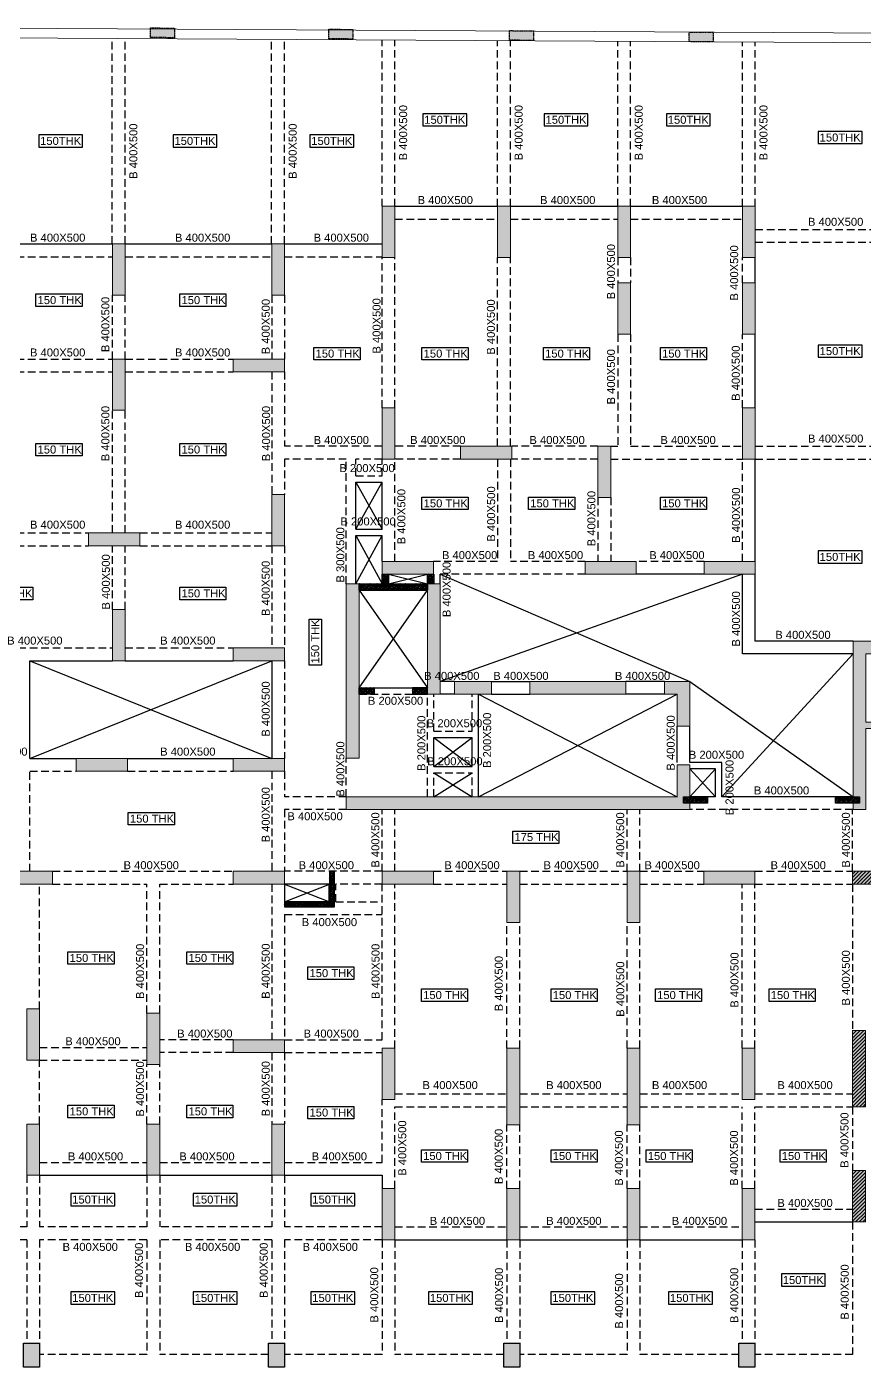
# Model space of a CAD drawing. Header units: millimetres. Extents: x 0 to 88592, y 20853 to 125502.
# Drawn here: x 18273 to 44419, y 83636 to 125502 of the extents above; entities that cross this region are included whole.
import ezdxf
from ezdxf.enums import TextEntityAlignment as Align

# ---------------------------------------------------------------- set-up
doc = ezdxf.new("R2010")
doc.units = ezdxf.units.MM
doc.linetypes.add('HIDDEN2', pattern=[4.7625, 3.175, -1.5875])
for name, color, linetype in [('01-STR-BEAM', 2, 'Continuous'), ('01-STR-BEAM-NO', 4, 'Continuous'), ('01-STR-COLUMN-HATCH', 20, 'Continuous'), ('01-STR-CORE WALL-SHEAR WALL-HATCH', 20, 'Continuous'), ('01-STR-CUTOUT', 1, 'Continuous'), ('01-STR-DT-COMMENTS', 191, 'Continuous'), ('01-STR-MIVAN-165-160THK WALL', 3, 'Continuous'), ('01-STR-NON STR WALL', 43, 'Continuous'), ('01-STR-NON STR WALL-HATCH', 252, 'Continuous'), ('01-STR-PODIUM-COLUMN', 4, 'Continuous'), ('01-STR-SLAB THK', 3, 'Continuous')]:
    doc.layers.add(name, color=color, linetype=linetype)
for name, color, linetype, lineweight in [('01-STR-COLUMN', 6, 'Continuous', 20), ('01-STR-CORE WALL-SHEAR WALL', 6, 'Continuous', 20), ('01-STR-RETAINING WALL', 3, 'Continuous', 20), ('P-WALL', 7, 'Continuous', 9)]:
    doc.layers.add(name, color=color, linetype=linetype, lineweight=lineweight)
doc.styles.add('ARIAL', font='arial.ttf')
pattern_1 = [(225, (-2145920.12, 188278.55), (71.842049, -71.842049), []), (225, (-2145938.08, 188296.51), (71.842049, -71.842049), []), (135, (-2145920.12, 188278.55), (-71.842049, -71.842049), [-25.4, 25.4]), (135, (-2145938.08, 188260.59), (-71.842049, -71.842049), [-25.4, 25.4]), (135, (-2145956.04, 188242.63), (-71.842049, -71.842049), [25.4, -25.4]), (135, (-2145974, 188224.67), (-71.842049, -71.842049), [25.4, -25.4]), (225, (-2145956.04, 188314.47), (71.842049, -71.842049), [25.4, -25.4]), (225, (-2145974, 188332.43), (71.842049, -71.842049), [25.4, -25.4])]
pattern_2 = [(225, (-2116850.12, 173518.98), (71.842049, -71.842049), []), (225, (-2116868.08, 173536.94), (71.842049, -71.842049), []), (135, (-2116850.12, 173518.98), (-71.842049, -71.842049), [-25.4, 25.4]), (135, (-2116868.08, 173501.02), (-71.842049, -71.842049), [-25.4, 25.4]), (135, (-2116886.04, 173483.06), (-71.842049, -71.842049), [25.4, -25.4]), (135, (-2116904, 173465.09), (-71.842049, -71.842049), [25.4, -25.4]), (225, (-2116886.04, 173554.9), (71.842049, -71.842049), [25.4, -25.4]), (225, (-2116904, 173572.86), (71.842049, -71.842049), [25.4, -25.4])]

# ---------------------------------------------------------------- blocks, each defined once
blk = doc.blocks.new('zw$7B26')
at = {"layer": '01-STR-CORE WALL-SHEAR WALL-HATCH'}
h = blk.add_hatch(dxfattribs=at)
h.set_pattern_fill('ANSI31', color=256, scale=25)
h.set_pattern_definition([(45, (-105590.106, -170270.91), (-56.1266, 56.1266), [])])
h.paths.add_polyline_path([(0, -400), (0, 0), (1600, 0), (1600, -400)])
h = blk.add_hatch(dxfattribs=at)
h.set_pattern_fill('ANSI31', color=256, scale=25)
h.set_pattern_definition([(45, (-105940.106, -171120.91), (-56.1266, 56.1266), [])])
h.paths.add_polyline_path([(3895, 0), (3895, -1600), (4295, -1600), (4295, 0)])
h = blk.add_hatch(dxfattribs=at)
h.set_pattern_fill('ANSI31', color=256, scale=25)
h.set_pattern_definition([(45, (-105750.106, -171120.91), (-56.1266, 56.1266), [])])
h.paths.add_polyline_path([(7645, 0), (7645, -1600), (8045, -1600), (8045, 0)])
h = blk.add_hatch(dxfattribs=at)
h.set_pattern_fill('ANSI31', color=256, scale=25)
h.set_pattern_definition([(45, (-106390.106, -170270.91), (-56.1266, 56.1266), [])])
h.paths.add_polyline_path([(9730, -400), (9730, 0), (11330, 0), (11330, -400)])
h = blk.add_hatch(dxfattribs=at)
h.set_pattern_fill('ANSI31', color=256, scale=25)
h.set_pattern_definition([(45, (-105750.106, -169470.91), (-56.1266, 56.1266), [])])
h.paths.add_polyline_path([(7645, -2395), (7645, -3995), (8045, -3995), (8045, -2395)])
h = blk.add_hatch(dxfattribs=at)
h.set_pattern_fill('ANSI31', color=256, scale=25)
h.set_pattern_definition([(45, (-105940.106, -169470.91), (-56.1266, 56.1266), [])])
h.paths.add_polyline_path([(10930, -2395), (10930, -3995), (11330, -3995), (11330, -2395)])
h = blk.add_hatch(dxfattribs=at)
h.set_pattern_fill('ANSI31', color=256, scale=25)
h.set_pattern_definition([(45, (-106040.106, -173150.91), (-56.1266, 56.1266), [])])
h.paths.add_polyline_path([(0, -4975), (0, -7355), (400, -7355), (400, -4975)])
h = blk.add_hatch(dxfattribs=at)
h.set_pattern_fill('ANSI31', color=256, scale=25)
h.set_pattern_definition([(45, (-106230.106, -173230.91), (-56.1266, 56.1266), [])])
h.paths.add_polyline_path([(3895, -4975), (3895, -7355), (4295, -7355), (4295, -4975)])
h = blk.add_hatch(dxfattribs=at)
h.set_pattern_fill('ANSI31', color=256, scale=25)
h.set_pattern_definition([(45, (-105750.106, -169460.91), (-56.1266, 56.1266), [])])
h.paths.add_polyline_path([(7645, -5945), (7645, -7545), (8045, -7545), (8045, -5945)])
h = blk.add_hatch(dxfattribs=at)
h.set_pattern_fill('ANSI31', color=256, scale=25)
h.set_pattern_definition([(45, (-105940.106, -169460.91), (-56.1266, 56.1266), [])])
h.paths.add_polyline_path([(10930, -5945), (10930, -7545), (11330, -7545), (11330, -5945)])
h = blk.add_hatch(dxfattribs=at)
h.set_pattern_fill('ANSI31', color=256, scale=25)
h.set_pattern_definition([(45, (-113395.106, -169500.91), (-56.1266, 56.1266), [])])
h.paths.add_polyline_path([(0, -9350), (0, -10950), (400, -10950), (400, -9350)])
h = blk.add_hatch(dxfattribs=at)
h.set_pattern_fill('ANSI31', color=256, scale=25)
h.set_pattern_definition([(45, (-109450.106, -169500.91), (-56.1266, 56.1266), [])])
h.paths.add_polyline_path([(3895, -9350), (3895, -10950), (4295, -10950), (4295, -9350)])
h = blk.add_hatch(dxfattribs=at)
h.set_pattern_fill('ANSI31', color=256, scale=25)
h.set_pattern_definition([(45, (-105750.106, -169500.91), (-56.1266, 56.1266), [])])
h.paths.add_polyline_path([(7645, -9350), (7645, -10950), (8045, -10950), (8045, -9350)])
h = blk.add_hatch(dxfattribs=at)
h.set_pattern_fill('ANSI31', color=256, scale=25)
h.set_pattern_definition([(45, (-105940.106, -169920.91), (-56.1266, 56.1266), [])])
h.paths.add_polyline_path([(10930, -9350), (10930, -10950), (11330, -10950), (11330, -9350)])
at = {"layer": '01-STR-COLUMN'}
for points in [[(1600, 0), (1600, -400), (0, -400), (0, 0)], [(4295, 0), (3895, 0), (3895, -1600), (4295, -1600)], [(8045, 0), (7645, 0), (7645, -1600), (8045, -1600)], [(11330, 0), (11330, -400), (9730, -400), (9730, 0)], [(8045, -2395), (7645, -2395), (7645, -3995), (8045, -3995)], [(11330, -2395), (10930, -2395), (10930, -3995), (11330, -3995)], [(400, -4975), (0, -4975), (0, -7355), (400, -7355)], [(4295, -4975), (3895, -4975), (3895, -7355), (4295, -7355)], [(8045, -5945), (7645, -5945), (7645, -7545), (8045, -7545)], [(11330, -5945), (10930, -5945), (10930, -7545), (11330, -7545)], [(400, -9350), (0, -9350), (0, -10950), (400, -10950)], [(4295, -9350), (3895, -9350), (3895, -10950), (4295, -10950)], [(8045, -9350), (7645, -9350), (7645, -10950), (8045, -10950)], [(10930, -9350), (11330, -9350), (11330, -10950), (10930, -10950)]]:
    blk.add_lwpolyline(points, close=True, dxfattribs=at)
blk = doc.blocks.new('D-CW-BSMT-2')
at = {"layer": '01-STR-CORE WALL-SHEAR WALL-HATCH'}
h = blk.add_hatch(color=256, dxfattribs=at)
h.dxf.hatch_style = 1
h.paths.add_polyline_path([(-16225, -3260), (-16225, 2190), (-15825, 2190), (-15825, -3260)])
h = blk.add_hatch(color=256, dxfattribs=at)
h.dxf.hatch_style = 1
h.paths.add_polyline_path([(-13695, -1260), (-13695, 2190), (-13295, 2190), (-13295, -1260)])
h = blk.add_hatch(color=256, dxfattribs=at)
h.dxf.hatch_style = 1
h.paths.add_polyline_path([(-401, 400), (-400, -4860), (0, -4860), (0, -2330), (2130, -2330), (2130, -4860), (2430, -4860), (2430, -2130), (0, -2130), (0, 0), (2955, 0), (2955, 400)])
h = blk.add_hatch(color=256, dxfattribs=at)
h.dxf.hatch_style = 1
h.paths.add_polyline_path([(-12845, -860), (-12845, -1260), (-11695, -1260), (-11695, -860)])
h = blk.add_hatch(color=256, dxfattribs=at)
h.dxf.hatch_style = 1
h.paths.add_polyline_path([(-10495, -860), (-10495, -1260), (-7495, -1260), (-7495, -860)])
h = blk.add_hatch(color=256, dxfattribs=at)
h.dxf.hatch_style = 1
h.paths.add_polyline_path([(-6295, -1260), (-6295, -860), (-5495, -860), (-5495, -2260), (-5895, -2260), (-5895, -1260)])
h = blk.add_hatch(color=256, dxfattribs=at)
h.dxf.hatch_style = 1
h.paths.add_polyline_path([(-16225, -4860), (-16225, -4460), (-5895, -4460), (-5895, -3460), (-5495, -3460), (-5495, -4860)])
at = {"layer": '01-STR-NON STR WALL-HATCH', "linetype": 'ByBlock'}
h = blk.add_hatch(dxfattribs=at)
h.set_pattern_fill('TURFSTNE', color=256, scale=4, angle=135)
h.set_pattern_definition([(225, (-2145920.12, 188278.55), (71.842049, -71.842049), []), (225, (-2145938.08, 188296.51), (71.842049, -71.842049), []), (135, (-2145920.12, 188278.55), (-71.842049, -71.842049), [-25.4, 25.4]), (135, (-2145938.08, 188260.59), (-71.842049, -71.842049), [-25.4, 25.4]), (135, (-2145956.04, 188242.63), (-71.842049, -71.842049), [25.4, -25.4]), (135, (-2145974, 188224.67), (-71.842049, -71.842049), [25.4, -25.4]), (225, (-2145956.04, 188314.47), (71.842049, -71.842049), [25.4, -25.4]), (225, (-2145974, 188332.43), (71.842049, -71.842049), [25.4, -25.4])])
h.paths.add_polyline_path([(-15825, 1990), (-15825, 2190), (-13695, 2190), (-13695, 1990)])
h = blk.add_hatch(dxfattribs=at)
h.set_pattern_fill('TURFSTNE', color=256, scale=4, angle=135)
h.set_pattern_definition([(225, (-2145920.12, 188278.55), (71.842049, -71.842049), []), (225, (-2145938.08, 188296.51), (71.842049, -71.842049), []), (135, (-2145920.12, 188278.55), (-71.842049, -71.842049), [-25.4, 25.4]), (135, (-2145938.08, 188260.59), (-71.842049, -71.842049), [-25.4, 25.4]), (135, (-2145956.04, 188242.63), (-71.842049, -71.842049), [25.4, -25.4]), (135, (-2145974, 188224.67), (-71.842049, -71.842049), [25.4, -25.4]), (225, (-2145956.04, 188314.47), (71.842049, -71.842049), [25.4, -25.4]), (225, (-2145974, 188332.43), (71.842049, -71.842049), [25.4, -25.4])])
h.paths.add_polyline_path([(-13695, 2490), (-13495, 2490), (-13495, 2190), (-13695, 2190)])
h.paths.add_polyline_path([(-15105, 2490), (-14905, 2490), (-14905, 2190), (-15105, 2190)])
h = blk.add_hatch(dxfattribs=at)
h.set_pattern_fill('TURFSTNE', color=256, scale=4, angle=135)
h.set_pattern_definition(pattern_1)
h.paths.add_polyline_path([(-15825, -1260), (-15825, -1060), (-15360, -1060), (-15360, -1260)])
h = blk.add_hatch(dxfattribs=at)
h.set_pattern_fill('TURFSTNE', color=256, scale=4, angle=135)
h.set_pattern_definition(pattern_1)
h.paths.add_polyline_path([(-14160, -1260), (-14160, -1060), (-13695, -1060), (-13695, -1260)])
h = blk.add_hatch(dxfattribs=at)
h.set_pattern_fill('TURFSTNE', color=256, scale=4, angle=225)
h.set_pattern_definition(pattern_2)
h.paths.add_polyline_path([(-4945, -4660), (-5695, -4660), (-5695, -4460), (-4945, -4460)])
h = blk.add_hatch(dxfattribs=at)
h.set_pattern_fill('TURFSTNE', color=256, scale=4, angle=225)
h.set_pattern_definition(pattern_2)
h.paths.add_polyline_path([(-950, -4460), (-200, -4460), (-200, -4660), (-950, -4660)])
h = blk.add_hatch(dxfattribs=at)
h.set_pattern_fill('TURFSTNE', color=256, scale=4, angle=135)
h.set_pattern_definition([(225, (-2143620.12, 188278.55), (71.842049, -71.842049), []), (225, (-2143638.08, 188296.51), (71.842049, -71.842049), []), (135, (-2143620.12, 188278.55), (-71.842049, -71.842049), [-25.4, 25.4]), (135, (-2143638.08, 188260.59), (-71.842049, -71.842049), [-25.4, 25.4]), (135, (-2143656.04, 188242.63), (-71.842049, -71.842049), [25.4, -25.4]), (135, (-2143674, 188224.67), (-71.842049, -71.842049), [25.4, -25.4]), (225, (-2143656.04, 188314.47), (71.842049, -71.842049), [25.4, -25.4]), (225, (-2143674, 188332.43), (71.842049, -71.842049), [25.4, -25.4])])
h.paths.add_polyline_path([(-18155, -7740), (-18155, -7900), (-16595, -7900), (-16595, -6790), (-16755, -6790), (-16755, -7740)])
at = {"layer": '01-STR-CORE WALL-SHEAR WALL'}
for points in [[(-15825, -3260), (-16225, -3260), (-16225, 2190), (-15825, 2190)], [(-13695, -1260), (-13295, -1260), (-13295, 2190), (-13695, 2190)], [(2430, -4860), (2430, -2130), (0, -2130), (0, 0), (2955, 0), (2955, 400), (-401, 400), (-400, -4860), (0, -4860), (0, -2330), (2130, -2330), (2130, -4860)], [(-12845, -860), (-11695, -860), (-11695, -1260), (-12845, -1260)], [(-10495, -860), (-7495, -860), (-7495, -1260), (-10495, -1260)], [(-6295, -1260), (-6295, -860), (-5495, -860), (-5495, -2260), (-5895, -2260), (-5895, -1260)], [(-5895, -4460), (-5895, -3460), (-5495, -3460), (-5495, -4860), (-16225, -4860), (-16225, -4460)]]:
    blk.add_lwpolyline(points, close=True, dxfattribs=at)
at = {"layer": '01-STR-NON STR WALL'}
for points in [[(-13695, 1990), (-15825, 1990), (-15825, 2190), (-13695, 2190)], [(-15105, 2490), (-14905, 2490), (-14905, 2190), (-15105, 2190)], [(-13695, 2490), (-13495, 2490), (-13495, 2190), (-13695, 2190)], [(-15360, -1260), (-15825, -1260), (-15825, -1060), (-15360, -1060)], [(-15360, -1260), (-15825, -1260), (-15825, -1060), (-15360, -1060)], [(-14160, -1260), (-13695, -1260), (-13695, -1060), (-14160, -1060)], [(-14160, -1260), (-13695, -1260), (-13695, -1060), (-14160, -1060)], [(-4945, -4660), (-5695, -4660), (-5695, -4460), (-4945, -4460)], [(-950, -4460), (-200, -4460), (-200, -4660), (-950, -4660)], [(-16755, -6790), (-16755, -7740), (-18155, -7740), (-18155, -7900), (-16595, -7900), (-16595, -6790)]]:
    blk.add_lwpolyline(points, close=True, dxfattribs=at)
blk = doc.blocks.new('D-BSMT-2-COL')
at = {"layer": '01-STR-CORE WALL-SHEAR WALL-HATCH'}
h = blk.add_hatch(color=256, dxfattribs=at)
h.dxf.hatch_style = 1
h.paths.add_polyline_path([(-22815, 13980), (-22815, 12380), (-22415, 12380), (-22415, 13980)])
h = blk.add_hatch(color=256, dxfattribs=at)
h.dxf.hatch_style = 1
h.paths.add_polyline_path([(-19210, 13980), (-19210, 12380), (-18810, 12380), (-18810, 13980)])
h = blk.add_hatch(color=256, dxfattribs=at)
h.dxf.hatch_style = 1
h.paths.add_polyline_path([(-15460, 13980), (-15460, 12380), (-15060, 12380), (-15060, 13980)])
h = blk.add_hatch(color=256, dxfattribs=at)
h.dxf.hatch_style = 1
h.paths.add_polyline_path([(-11565, 12380), (-11565, 13980), (-11165, 13980), (-11165, 12380)])
h = blk.add_hatch(color=256, dxfattribs=at)
h.dxf.hatch_style = 1
h.paths.add_polyline_path([(-31240, 11205), (-31240, 12805), (-30840, 12805), (-30840, 11205)])
h = blk.add_hatch(color=256, dxfattribs=at)
h.dxf.hatch_style = 1
h.paths.add_polyline_path([(-26265, 12805), (-26265, 11205), (-25865, 11205), (-25865, 12805)])
h = blk.add_hatch(color=256, dxfattribs=at)
h.dxf.hatch_style = 1
h.paths.add_polyline_path([(-15460, 11585), (-15460, 9985), (-15060, 9985), (-15060, 11585)])
h = blk.add_hatch(color=256, dxfattribs=at)
h.dxf.hatch_style = 1
h.paths.add_polyline_path([(-11565, 11585), (-11565, 9985), (-11165, 9985), (-11165, 11585)])
h = blk.add_hatch(color=256, dxfattribs=at)
h.dxf.hatch_style = 1
h.paths.add_polyline_path([(-31240, 7610), (-31240, 9210), (-30840, 9210), (-30840, 7610)])
h = blk.add_hatch(color=256, dxfattribs=at)
h.dxf.hatch_style = 1
h.paths.add_polyline_path([(-27465, 8810), (-27465, 9210), (-25865, 9210), (-25865, 8810)])
h = blk.add_hatch(color=256, dxfattribs=at)
h.dxf.hatch_style = 1
h.paths.add_polyline_path([(-22815, 7685), (-22815, 6085), (-22415, 6085), (-22415, 7685)])
h = blk.add_hatch(color=256, dxfattribs=at)
h.dxf.hatch_style = 1
h.paths.add_polyline_path([(-11565, 7685), (-11565, 6085), (-11165, 6085), (-11165, 7685)])
h = blk.add_hatch(color=256, dxfattribs=at)
h.dxf.hatch_style = 1
h.paths.add_polyline_path([(-20370, 6485), (-20370, 6085), (-18770, 6085), (-18770, 6485)])
h = blk.add_hatch(color=256, dxfattribs=at)
h.dxf.hatch_style = 1
h.paths.add_polyline_path([(-16080, 6485), (-16080, 4885), (-15680, 4885), (-15680, 6485)])
h = blk.add_hatch(color=256, dxfattribs=at)
h.dxf.hatch_style = 1
h.paths.add_polyline_path([(-26265, 3380), (-26265, 4980), (-25865, 4980), (-25865, 3380)])
h = blk.add_hatch(color=256, dxfattribs=at)
h.dxf.hatch_style = 1
h.paths.add_polyline_path([(-31980, 3380), (-31980, 3780), (-30380, 3780), (-30380, 3380)])
h = blk.add_hatch(color=256, dxfattribs=at)
h.dxf.hatch_style = 1
h.paths.add_polyline_path([(-22815, 2890), (-22815, 2490), (-21215, 2490), (-21215, 2890)])
h = blk.add_hatch(color=256, dxfattribs=at)
h.dxf.hatch_style = 1
h.paths.add_polyline_path([(-16480, 2890), (-16480, 2490), (-14880, 2490), (-14880, 2890)])
h = blk.add_hatch(color=256, dxfattribs=at)
h.dxf.hatch_style = 1
h.paths.add_polyline_path([(-12765, 2890), (-12765, 2490), (-11165, 2490), (-11165, 2890)])
h = blk.add_hatch(color=256, dxfattribs=at)
h.dxf.hatch_style = 1
h.paths.add_polyline_path([(-31240, 1385), (-31240, -215), (-30840, -215), (-30840, 1385)])
h = blk.add_hatch(color=256, dxfattribs=at)
h.dxf.hatch_style = 1
h.paths.add_polyline_path([(-27465, 185), (-27465, -215), (-25865, -215), (-25865, 185)])
h = blk.add_hatch(color=256, dxfattribs=at)
h.dxf.hatch_style = 1
h.paths.add_polyline_path([(-32370, -3265), (-32370, -3665), (-30770, -3665), (-30770, -3265)])
h = blk.add_hatch(color=256, dxfattribs=at)
h.dxf.hatch_style = 1
h.paths.add_polyline_path([(-27465, -3665), (-27465, -3265), (-25865, -3265), (-25865, -3665)])
h = blk.add_hatch(color=256, dxfattribs=at)
h.dxf.hatch_style = 1
h.paths.add_polyline_path([(-34710, -6790), (-34710, -7190), (-33110, -7190), (-33110, -6790)])
h = blk.add_hatch(color=256, dxfattribs=at)
h.dxf.hatch_style = 1
h.paths.add_polyline_path([(-27465, -6790), (-27465, -7190), (-25865, -7190), (-25865, -6790)])
h = blk.add_hatch(color=256, dxfattribs=at)
h.dxf.hatch_style = 1
h.paths.add_polyline_path([(-22815, -7190), (-22815, -6790), (-21215, -6790), (-21215, -7190)])
h = blk.add_hatch(color=256, dxfattribs=at)
h.dxf.hatch_style = 1
h.paths.add_polyline_path([(-18920, -8390), (-18920, -6790), (-18520, -6790), (-18520, -8390)])
h = blk.add_hatch(color=256, dxfattribs=at)
h.dxf.hatch_style = 1
h.paths.add_polyline_path([(-15170, -8390), (-15170, -6790), (-14770, -6790), (-14770, -8390)])
h = blk.add_hatch(color=256, dxfattribs=at)
h.dxf.hatch_style = 1
h.paths.add_polyline_path([(-12775, -7190), (-12775, -6790), (-11175, -6790), (-11175, -7190)])
h = blk.add_hatch(color=256, dxfattribs=at)
h.dxf.hatch_style = 1
h.paths.add_polyline_path([(-8125, -7190), (-8125, -6790), (-6525, -6790), (-6525, -7190)])
h = blk.add_hatch(color=256, dxfattribs=at)
h.dxf.hatch_style = 1
h.paths.add_polyline_path([(-33910, -12690), (-33910, -11090), (-33510, -11090), (-33510, -12690)])
h = blk.add_hatch(color=256, dxfattribs=at)
h.dxf.hatch_style = 1
h.paths.add_polyline_path([(-30160, -12820), (-30160, -11220), (-29760, -11220), (-29760, -12820)])
h = blk.add_hatch(color=256, dxfattribs=at)
h.dxf.hatch_style = 1
h.paths.add_polyline_path([(-27465, -12050), (-27465, -12450), (-25865, -12450), (-25865, -12050)])
h = blk.add_hatch(color=256, dxfattribs=at)
h.dxf.hatch_style = 1
h.paths.add_polyline_path([(-8125, -11765), (-8125, -14145), (-7725, -14145), (-7725, -11765)])
h = blk.add_hatch(color=256, dxfattribs=at)
h.dxf.hatch_style = 1
h.paths.add_polyline_path([(-22815, -13915), (-22815, -12315), (-22415, -12315), (-22415, -13915)])
h = blk.add_hatch(color=256, dxfattribs=at)
h.dxf.hatch_style = 1
h.paths.add_polyline_path([(-18920, -14705), (-18920, -12315), (-18520, -12315), (-18520, -14705)])
h = blk.add_hatch(color=256, dxfattribs=at)
h.dxf.hatch_style = 1
h.paths.add_polyline_path([(-15170, -12315), (-15170, -14705), (-14770, -14705), (-14770, -12315)])
h = blk.add_hatch(color=256, dxfattribs=at)
h.dxf.hatch_style = 1
h.paths.add_polyline_path([(-11575, -12315), (-11575, -13915), (-11175, -13915), (-11175, -12315)])
h = blk.add_hatch(color=256, dxfattribs=at)
h.dxf.hatch_style = 1
h.paths.add_polyline_path([(-33910, -14685), (-33910, -16285), (-33510, -16285), (-33510, -14685)])
h = blk.add_hatch(color=256, dxfattribs=at)
h.dxf.hatch_style = 1
h.paths.add_polyline_path([(-30160, -14685), (-30160, -16285), (-29760, -16285), (-29760, -14685)])
h = blk.add_hatch(color=256, dxfattribs=at)
h.dxf.hatch_style = 1
h.paths.add_polyline_path([(-26265, -16285), (-26265, -14685), (-25865, -14685), (-25865, -16285)])
h = blk.add_hatch(color=256, dxfattribs=at)
h.dxf.hatch_style = 1
h.paths.add_polyline_path([(-8125, -16140), (-8125, -17740), (-7725, -17740), (-7725, -16140)])
h = blk.add_hatch(color=256, dxfattribs=at)
h.dxf.hatch_style = 1
h.paths.add_polyline_path([(-22815, -18300), (-22815, -16700), (-22415, -16700), (-22415, -18300)])
h = blk.add_hatch(color=256, dxfattribs=at)
h.dxf.hatch_style = 1
h.paths.add_polyline_path([(-18920, -18300), (-18920, -16700), (-18520, -16700), (-18520, -18300)])
h = blk.add_hatch(color=256, dxfattribs=at)
h.dxf.hatch_style = 1
h.paths.add_polyline_path([(-15170, -18300), (-15170, -16700), (-14770, -16700), (-14770, -18300)])
h = blk.add_hatch(color=256, dxfattribs=at)
h.dxf.hatch_style = 1
h.paths.add_polyline_path([(-11575, -16700), (-11575, -18300), (-11175, -18300), (-11175, -16700)])
at = {"layer": '01-STR-COLUMN'}
for points in [[(-22415, 13980), (-22815, 13980), (-22815, 12380), (-22415, 12380)], [(-18810, 13980), (-19210, 13980), (-19210, 12380), (-18810, 12380)], [(-15060, 13980), (-15460, 13980), (-15460, 12380), (-15060, 12380)], [(-11565, 12380), (-11165, 12380), (-11165, 13980), (-11565, 13980)], [(-30840, 11205), (-31240, 11205), (-31240, 12805), (-30840, 12805)], [(-25865, 12805), (-26265, 12805), (-26265, 11205), (-25865, 11205)], [(-15060, 11585), (-15460, 11585), (-15460, 9985), (-15060, 9985)], [(-11165, 11585), (-11565, 11585), (-11565, 9985), (-11165, 9985)], [(-30840, 7610), (-31240, 7610), (-31240, 9210), (-30840, 9210)], [(-25865, 9210), (-25865, 8810), (-27465, 8810), (-27465, 9210)], [(-22415, 7685), (-22815, 7685), (-22815, 6085), (-22415, 6085)], [(-11165, 7685), (-11565, 7685), (-11565, 6085), (-11165, 6085)], [(-20370, 6485), (-20370, 6085), (-18770, 6085), (-18770, 6485)], [(-15680, 6485), (-16080, 6485), (-16080, 4885), (-15680, 4885)], [(-25865, 3380), (-26265, 3380), (-26265, 4980), (-25865, 4980)], [(-31980, 3380), (-31980, 3780), (-30380, 3780), (-30380, 3380)], [(-21215, 2490), (-21215, 2890), (-22815, 2890), (-22815, 2490)], [(-16480, 2890), (-16480, 2490), (-14880, 2490), (-14880, 2890)], [(-11165, 2490), (-11165, 2890), (-12765, 2890), (-12765, 2490)], [(-31240, 1385), (-30840, 1385), (-30840, -215), (-31240, -215)], [(-25865, -215), (-25865, 185), (-27465, 185), (-27465, -215)], [(-30770, -3665), (-30770, -3265), (-32370, -3265), (-32370, -3665)], [(-25865, -3265), (-25865, -3665), (-27465, -3665), (-27465, -3265)], [(-33110, -7190), (-33110, -6790), (-34710, -6790), (-34710, -7190)], [(-25865, -7190), (-25865, -6790), (-27465, -6790), (-27465, -7190)], [(-21215, -6790), (-21215, -7190), (-22815, -7190), (-22815, -6790)], [(-18520, -8390), (-18920, -8390), (-18920, -6790), (-18520, -6790)], [(-14770, -8390), (-15170, -8390), (-15170, -6790), (-14770, -6790)], [(-11175, -6790), (-11175, -7190), (-12775, -7190), (-12775, -6790)], [(-6525, -6790), (-6525, -7190), (-8125, -7190), (-8125, -6790)], [(-33510, -12690), (-33910, -12690), (-33910, -11090), (-33510, -11090)], [(-29760, -12820), (-30160, -12820), (-30160, -11220), (-29760, -11220)], [(-25865, -12450), (-25865, -12050), (-27465, -12050), (-27465, -12450)], [(-7725, -11765), (-8125, -11765), (-8125, -14145), (-7725, -14145)], [(-22415, -13915), (-22815, -13915), (-22815, -12315), (-22415, -12315)], [(-18520, -14705), (-18920, -14705), (-18920, -12315), (-18520, -12315)], [(-14770, -14705), (-15170, -14705), (-15170, -12315), (-14770, -12315)], [(-11575, -12315), (-11175, -12315), (-11175, -13915), (-11575, -13915)], [(-33910, -14685), (-33510, -14685), (-33510, -16285), (-33910, -16285)], [(-30160, -14685), (-29760, -14685), (-29760, -16285), (-30160, -16285)], [(-25865, -16285), (-26265, -16285), (-26265, -14685), (-25865, -14685)], [(-7725, -16140), (-8125, -16140), (-8125, -17740), (-7725, -17740)], [(-22415, -18300), (-22815, -18300), (-22815, -16700), (-22415, -16700)], [(-18520, -18300), (-18920, -18300), (-18920, -16700), (-18520, -16700)], [(-14770, -18300), (-15170, -18300), (-15170, -16700), (-14770, -16700)], [(-11575, -16700), (-11175, -16700), (-11175, -18300), (-11575, -18300)]]:
    blk.add_lwpolyline(points, close=True, dxfattribs=at)
at = {"layer": '01-STR-DT-COMMENTS'}
blk.add_blockref('zw$7B26', (-8125, -6790), dxfattribs=at)
at = {"layer": '01-STR-MIVAN-165-160THK WALL'}
blk.add_blockref('D-CW-BSMT-2', (-7710, 0), dxfattribs=at)
blk = doc.blocks.new('BLK-D-GA')
blk.add_lwpolyline([(-401, 0), (-3655, 0), (-3855, 1), (-3855, 2490)])
at = {"layer": '01-STR-BEAM'}
for p, q in [((-14705, 13980), (-11500, 13980)), ((-11100, 13980), (-7750, 13980)), ((-7350, 13980), (-3855, 13980)), ((-26880, 12805), (-23530, 12805)), ((-23130, 12805), (-18555, 12805)), ((-18155, 12805), (-15105, 12805)), ((-3455, 11585), (-3455, 12380)), ((-3455, 7685), (-3455, 9985)), ((-7970, 6485), (-7750, 6485)), ((-3455, 2890), (-3455, 6085)), ((-15925, 3893), (-15925, 5360)), ((-15925, 5360), (-15105, 5360)), ((-15105, 3893), (-15105, 5360)), ((-15925, 3893), (-15105, 3893)), ((-15925, 2190), (-15925, 3693)), ((-15925, 3693), (-15105, 3693)), ((-15105, 2890), (-15105, 3693)), ((-15825, 2190), (-13695, 2190)), ((-15105, 2490), (-15105, 2190)), ((-14905, 2490), (-14905, 2190)), ((-13695, 2190), (-13695, 2490)), ((-13295, 2190), (-13295, 2490)), ((-5055, 2490), (-7170, 2490)), ((-15825, 1990), (-13695, 1990)), ((-26110, -215), (-23530, -215)), ((-26110, -3265), (-26110, -215)), ((-23130, -215), (-19755, -215)), ((-18555, -215), (-18555, -3265)), ((-15825, -1060), (-13695, -1060)), ((-12845, -860), (-13295, -860)), ((-11695, -860), (-10495, -860)), ((-6295, -860), (-7495, -860)), ((-12845, -1260), (-13295, -1260)), ((-12095, -4460), (-12095, -1260)), ((-11695, -1260), (-10495, -1260)), ((-6295, -1260), (-7495, -1260)), ((-5895, -3390), (-5895, -2260)), ((-5495, -3390), (-5495, -2260)), ((-13495, -3514), (-13495, -2610)), ((-13495, -2610), (-12295, -2610)), ((-12295, -3514), (-12295, -2610)), ((-26110, -3265), (-24660, -3265)), ((-23060, -3265), (-19755, -3265)), ((-13495, -3514), (-12295, -3514)), ((-4695, -4460), (-5495, -4460)), ((-400, -4460), (-4495, -4460)), ((-18155, -7190), (-18155, -7740)), ((-16756, -7190), (-18155, -7190)), ((-16756, -7740), (-16756, -7190)), ((-18155, -7740), (-16756, -7740)), ((-25800, -16285), (-22450, -16285)), ((-22050, -16285), (-18555, -16285)), ((-18155, -16285), (-15105, -16285)), ((-15105, -16285), (-15105, -16700)), ((-3465, -17740), (-415, -17740)), ((-14705, -18300), (-11210, -18300)), ((-10810, -18300), (-7460, -18300)), ((-7060, -18300), (-3865, -18300))]:
    blk.add_line(p, q, dxfattribs=at)
at = {"layer": '01-STR-BEAM', "linetype": 'HIDDEN2', "ltscale": 75}
for p, q in [((-14705, 13580), (-11500, 13580)), ((-11100, 13580), (-7750, 13580)), ((-7350, 13580), (-3855, 13580)), ((-26880, 12405), (-23530, 12405)), ((-23130, 12405), (-18555, 12405)), ((-18155, 12405), (-15105, 12405)), ((-15105, 7685), (-15105, 12405)), ((-14705, 7685), (-14705, 12380)), ((-11500, 6485), (-11500, 12380)), ((-11100, 6485), (-11100, 12380)), ((-7750, 12380), (-7750, 11585)), ((-7350, 12380), (-7350, 11585)), ((-3855, 11585), (-3855, 12380)), ((-23530, 9210), (-23530, 11205)), ((-23130, 9210), (-23130, 11205)), ((-18555, 11205), (-18555, 9210)), ((-18155, 11205), (-18155, 9210)), ((-7750, 9985), (-7750, 6485)), ((-7350, 9985), (-7350, 6485)), ((-3855, 7685), (-3855, 9985)), ((-26880, 9210), (-23530, 9210)), ((-26880, 8810), (-23530, 8810)), ((-23130, 9210), (-19755, 9210)), ((-23130, 8810), (-19755, 8810)), ((-18555, 8810), (-18555, 4980)), ((-18155, 8810), (-18155, 6485)), ((-23530, 3780), (-23530, 7610)), ((-23130, 3780), (-23130, 7610)), ((-15105, 6485), (-18155, 6485)), ((-12660, 6485), (-14705, 6485)), ((-8370, 6485), (-11060, 6485)), ((-7350, 6485), (-3855, 6485)), ((-18155, 6085), (-18155, 4980)), ((-16225, 6085), (-18155, 6085)), ((-16225, 2190), (-16225, 6085)), ((-15105, 6085), (-15925, 6085)), ((-15925, 5560), (-15925, 6085)), ((-15105, 5560), (-15105, 6085)), ((-14705, 2890), (-14705, 6085)), ((-12660, 6085), (-14705, 6085)), ((-11500, 6085), (-11500, 2890)), ((-11100, 6085), (-11100, 2890)), ((-8370, 6085), (-11060, 6085)), ((-7970, 6085), (-3855, 6085)), ((-3855, 2890), (-3855, 6085)), ((-15925, 5560), (-15105, 5560)), ((-8370, 4885), (-8370, 2890)), ((-7970, 4885), (-7970, 2890)), ((-26880, 3780), (-24270, 3780)), ((-22670, 3780), (-18555, 3780)), ((-26880, 3380), (-24270, 3380)), ((-23530, 1385), (-23530, 3380)), ((-23130, 1385), (-23130, 3380)), ((-22670, 3380), (-18555, 3380)), ((-18555, 3380), (-18555, 185)), ((-18155, 3380), (-18155, 185)), ((-11500, 2890), (-13505, 2890)), ((-8770, 2890), (-11100, 2890)), ((-5055, 2890), (-7170, 2890)), ((-8770, 2490), (-13295, 2490)), ((-28965, 185), (-23530, 185)), ((-23130, 185), (-19755, 185)), ((-18155, -215), (-18155, -3265)), ((-15825, -1260), (-13695, -1260)), ((-13695, -4464), (-13695, -1264)), ((-13495, -2410), (-13495, -1264)), ((-12295, -2410), (-12295, -1260)), ((-13495, -2410), (-12295, -2410)), ((-16225, -4460), (-16225, -3260)), ((-26110, -3665), (-24660, -3665)), ((-26110, -6790), (-26110, -3665)), ((-23060, -3665), (-19755, -3665)), ((-18555, -3665), (-18555, -6790)), ((-18155, -3665), (-18155, -4460)), ((-13495, -4464), (-13495, -3714)), ((-13495, -3714), (-12295, -3714)), ((-12295, -4460), (-12295, -3714)), ((-16225, -4460), (-18155, -4460)), ((-18155, -4860), (-18155, -6790)), ((-16225, -4860), (-18155, -4860)), ((-15105, -6790), (-15105, -4860)), ((-14705, -6790), (-14705, -4860)), ((-7460, -6790), (-7460, -4860)), ((-7060, -6790), (-7060, -4860)), ((-415, -4860), (-5495, -4860)), ((-415, -6790), (-415, -4860)), ((-25400, -6790), (-19755, -6790)), ((-15105, -6790), (-18155, -6790)), ((-13505, -6790), (-11210, -6790)), ((-10810, -6790), (-7460, -6790)), ((-7060, -6790), (-5065, -6790)), ((-3465, -6790), (-415, -6790)), ((-25800, -11090), (-25800, -7190)), ((-25400, -7190), (-22450, -7190)), ((-22450, -11220), (-22450, -7190)), ((-22050, -7190), (-19755, -7190)), ((-22050, -11220), (-22050, -7190)), ((-18555, -7190), (-18555, -12050)), ((-15105, -7190), (-16556, -7190)), ((-16556, -7740), (-16556, -7190)), ((-15105, -12050), (-15105, -7190)), ((-14705, -12315), (-14705, -7190)), ((-13505, -7190), (-11210, -7190)), ((-10810, -7190), (-7460, -7190)), ((-7060, -7190), (-5065, -7190)), ((-3865, -12315), (-3865, -7190)), ((-3465, -7190), (-415, -7190)), ((-3465, -12315), (-3465, -7190)), ((-415, -7190), (-415, -11765)), ((-16556, -7740), (-15105, -7740)), ((-18155, -8140), (-18155, -12050)), ((-18155, -8140), (-15105, -8140)), ((-11210, -12315), (-11210, -8390)), ((-10810, -12315), (-10810, -8390)), ((-7460, -12315), (-7460, -8390)), ((-7060, -12315), (-7060, -8390)), ((-19755, -12050), (-22050, -12050)), ((-18155, -12050), (-15105, -12050)), ((-25800, -12290), (-22450, -12290)), ((-19755, -12450), (-22050, -12450)), ((-18555, -12450), (-18555, -14685)), ((-18155, -12450), (-18155, -14685)), ((-18155, -12450), (-15105, -12450)), ((-25800, -12690), (-22450, -12690)), ((-25800, -14685), (-25800, -12690)), ((-22450, -14685), (-22450, -12820)), ((-22050, -14685), (-22050, -12820)), ((-14705, -13745), (-11210, -13745)), ((-10810, -13745), (-7460, -13745)), ((-7060, -13745), (-3865, -13745)), ((-3465, -13745), (-415, -13745)), ((-15105, -15885), (-15105, -13915)), ((-14705, -16700), (-14705, -14145)), ((-14705, -14145), (-11210, -14145)), ((-10810, -14145), (-7460, -14145)), ((-7060, -14145), (-3865, -14145)), ((-3865, -16700), (-3865, -14145)), ((-3465, -16700), (-3465, -14145)), ((-3465, -14145), (-415, -14145)), ((-415, -14145), (-415, -16140)), ((-11210, -16700), (-11210, -14705)), ((-10810, -16700), (-10810, -14705)), ((-7460, -16700), (-7460, -14705)), ((-7060, -16700), (-7060, -14705)), ((-25800, -15885), (-22450, -15885)), ((-22050, -15885), (-18555, -15885)), ((-18155, -15885), (-15105, -15885)), ((-3465, -17340), (-415, -17340)), ((-14705, -17900), (-11210, -17900)), ((-10810, -17900), (-7460, -17900)), ((-7060, -17900), (-3865, -17900))]:
    blk.add_line(p, q, dxfattribs=at)
at = {"layer": '01-STR-BEAM'}
for points in [[(-401, 0), (-3855, 0), (-3855, 2490)], [(-401, 400), (-3455, 400), (-3455, 2490)], [(-4495, -4460), (-4495, -3390), (-5495, -3390)], [(-4695, -4460), (-4695, -3590), (-5495, -3590)]]:
    blk.add_lwpolyline(points, dxfattribs=at)
at = {"layer": '01-STR-CUTOUT'}
for p, q in [((-15925, 3893), (-15105, 5360)), ((-15925, 5360), (-15105, 3893)), ((-15925, 2190), (-15105, 3693)), ((-15925, 3693), (-15105, 2190)), ((-14905, 2490), (-13695, 2190)), ((-14905, 2190), (-13695, 2490)), ((-3855, 2490), (-13295, -860)), ((-15825, -1060), (-13695, 1990)), ((-15825, 1990), (-13695, -1060)), ((-4495, -4460), (-401, 0)), ((-26110, -3265), (-18555, -215)), ((-26110, -215), (-18555, -3265)), ((-12095, -4460), (-5895, -1260)), ((-12095, -1260), (-5895, -4460)), ((-13495, -2610), (-12295, -3514)), ((-13495, -3514), (-12295, -2610)), ((-13495, -4464), (-12295, -3714)), ((-13495, -3714), (-12295, -4460)), ((-5495, -4460), (-4695, -3590)), ((-5495, -3590), (-4695, -4460)), ((-18155, -7190), (-16755, -7740)), ((-18155, -7740), (-16755, -7190))]:
    blk.add_line(p, q, dxfattribs=at)
blk.add_lwpolyline([(-13295, 2490), (-5495, -860), (-400, -4460)], dxfattribs=at)
at = {"layer": '01-STR-SLAB THK', "color": 1, "linetype": 'Continuous', "ltscale": 25}
for points in [[(-24476, 10854), (-25917, 10854), (-25917, 11242), (-24476, 11242)], [(-19982, 10854), (-21422, 10854), (-21422, 11242), (-19982, 11242)], [(-15797, 9182), (-17237, 9182), (-17237, 9571), (-15797, 9571)], [(-12423, 9182), (-13863, 9182), (-13863, 9571), (-12423, 9571)], [(-8630, 9182), (-10070, 9182), (-10070, 9571), (-8630, 9571)], [(-4977, 9182), (-6417, 9182), (-6417, 9571), (-4977, 9571)], [(-24476, 6185), (-25917, 6185), (-25917, 6574), (-24476, 6574)], [(-19982, 6185), (-21422, 6185), (-21422, 6574), (-19982, 6574)], [(-12423, 4506), (-13863, 4506), (-13863, 4895), (-12423, 4895)], [(-9094, 4506), (-10534, 4506), (-10534, 4895), (-9094, 4895)], [(-4977, 4506), (-6417, 4506), (-6417, 4895), (-4977, 4895)], [(-26015, 1693), (-27456, 1693), (-27456, 2082), (-26015, 2082)], [(-19982, 1693), (-21422, 1693), (-21422, 2082), (-19982, 2082)], [(-16999, 1089), (-16999, -352), (-17388, -352), (-17388, 1089)], [(-21594, -5343), (-23034, -5343), (-23034, -4954), (-21594, -4954)], [(-9587, -5921), (-11027, -5921), (-11027, -5532), (-9587, -5532)], [(-23477, -9694), (-24917, -9694), (-24917, -9305), (-23477, -9305)], [(-19764, -9694), (-21204, -9694), (-21204, -9305), (-19764, -9305)], [(-15986, -10168), (-17426, -10168), (-17426, -9779), (-15986, -9779)], [(-12438, -10854), (-13878, -10854), (-13878, -10465), (-12438, -10465)], [(-8392, -10854), (-9832, -10854), (-9832, -10465), (-8392, -10465)], [(-5132, -10854), (-6573, -10854), (-6573, -10465), (-5132, -10465)], [(-1586, -10854), (-3026, -10854), (-3026, -10465), (-1586, -10465)], [(-23477, -14486), (-24917, -14486), (-24917, -14097), (-23477, -14097)], [(-19764, -14486), (-21204, -14486), (-21204, -14097), (-19764, -14097)], [(-15986, -14523), (-17426, -14523), (-17426, -14134), (-15986, -14134)], [(-12438, -15880), (-13878, -15880), (-13878, -15491), (-12438, -15491)], [(-8392, -15880), (-9832, -15880), (-9832, -15491), (-8392, -15491)], [(-5425, -15880), (-6865, -15880), (-6865, -15491), (-5425, -15491)], [(-1241, -15880), (-2681, -15880), (-2681, -15491), (-1241, -15491)]]:
    blk.add_lwpolyline(points, close=True, dxfattribs=at)
at = {"layer": '01-STR-BEAM-NO', "style": 'ARIAL'}
for s, p in [('B 400X500', (-13998, 14051)), ('B 400X500', (-10176, 14051)), ('B 400X500', (-6684, 14051)), ('B 400X500', (-26101, 12876)), ('B 400X500', (-21575, 12876)), ('B 400X500', (-17246, 12876)), ('B 400X500', (-26101, 9290)), ('B 400X500', (-21575, 9290)), ('B 400X500', (-17246, 6556)), ('B 400X500', (-14232, 6556)), ('B 400X500', (-10508, 6556)), ('B 400X500', (-6418, 6556)), ('B 200X500', (-16443, 5679)), ('B 200X500', (-16409, 4012)), ('B 400X500', (-26101, 3912)), ('B 400X500', (-21575, 3912)), ('B 400X500', (-13239, 2961)), ('B 400X500', (-10557, 2961)), ('B 400X500', (-6766, 2961)), ('B 400X500', (-26814, 291)), ('B 400X500', (-22037, 291)), ('B 400X500', (-2831, 471)), ('B 400X500', (-13795, -811)), ('B 400X500', (-11637, -811)), ('B 400X500', (-7839, -811)), ('B 200X500', (-15552, -1589)), ('B 200X500', (-13710, -2291)), ('B 400X500', (-27905, -3177)), ('B 400X500', (-22037, -3177)), ('B 200X500', (-13698, -3479)), ('B 200X500', (-5530, -3275)), ('B 400X500', (-3500, -4389)), ('B 400X500', (-18065, -5196)), ('B 400X500', (-23180, -6724)), ('B 400X500', (-17713, -6724)), ('B 400X500', (-13164, -6724)), ('B 400X500', (-10067, -6724)), ('B 400X500', (-6915, -6724)), ('B 400X500', (-2978, -6724)), ('B 400X500', (-17616, -8502)), ('B 400X500', (-24999, -12224)), ('B 400X500', (-21506, -11984)), ('B 400X500', (-17559, -11984)), ('B 400X500', (-13846, -13593)), ('B 400X500', (-9984, -13593)), ('B 400X500', (-6684, -13593)), ('B 400X500', (-2766, -13593)), ('B 400X500', (-24919, -15819)), ('B 400X500', (-21440, -15819)), ('B 400X500', (-17307, -15819)), ('B 400X500', (-2766, -17274)), ('B 400X500', (-13620, -17834)), ('B 400X500', (-9984, -17834)), ('B 400X500', (-6064, -17834))]:
    blk.add_text(s, height=250, dxfattribs=at).set_placement(p)
for s, p in [('B 400X500', (-7835, 11074)), ('B 400X500', (-3990, 11036)), ('B 400X500', (-23623, 9426)), ('B 400X500', (-18616, 9359)), ('B 400X500', (-15155, 9381)), ('B 400X500', (-11585, 9346)), ('B 400X500', (-7835, 7792)), ('B 400X500', (-3940, 7904)), ('B 400X500', (-23623, 6018)), ('B 400X500', (-18605, 6018)), ('B 400X500', (-14382, 3423)), ('B 400X500', (-11578, 3506)), ('B 400X500', (-8448, 3362)), ('B 400X500', (-3933, 3469)), ('B 300X500', (-16287, 2229)), ('B 400X500', (-23608, 1385)), ('B 400X500', (-18616, 1182)), ('B 400X500', (-12969, 1149)), ('B 400X500', (-3933, 231)), ('B 400X500', (-18616, -2585)), ('B 200X500', (-13756, -3655)), ('B 200X500', (-11703, -3562)), ('B 400X500', (-5971, -3645)), ('B 400X500', (-16286, -4460)), ('B 200X500', (-4135, -5037)), ('B 400X500', (-18616, -5888)), ('B 400X500', (-15193, -6677)), ('B 400X500', (-7548, -6677)), ('B 400X500', (-503, -6677)), ('B 400X500', (-22540, -10780)), ('B 400X500', (-18616, -10772)), ('B 400X500', (-15188, -10780)), ('B 400X500', (-11340, -11163)), ('B 400X500', (-7546, -11334)), ('B 400X500', (-3980, -11051)), ('B 400X500', (-503, -10982)), ('B 400X500', (-22540, -14453)), ('B 400X500', (-18616, -14445)), ('B 400X500', (-14354, -16299)), ('B 400X500', (-545, -16051)), ('B 400X500', (-11340, -16561)), ('B 400X500', (-7590, -16611)), ('B 400X500', (-3995, -16611))]:
    blk.add_text(s, height=250, rotation=90, dxfattribs=at).set_placement(p)
at = {"layer": '01-STR-SLAB THK', "linetype": 'Continuous', "ltscale": 25, "style": 'ARIAL'}
for s, p in [('150 THK', (-25175, 11051, 0)), ('150 THK', (-20681, 11051, 0)), ('150 THK', (-16495, 9380, 0)), ('150 THK', (-13121, 9380, 0)), ('150 THK', (-9329, 9380, 0)), ('150 THK', (-5676, 9380, 0)), ('150 THK', (-25175, 6383, 0)), ('150 THK', (-20681, 6383, 0)), ('150 THK', (-13121, 4704, 0)), ('150 THK', (-9792, 4704, 0)), ('150 THK', (-5676, 4704, 0)), ('150 THK', (-26714, 1891, 0)), ('150 THK', (-20681, 1891, 0)), ('150 THK', (-22292, -5145, 0)), ('175 THK', (-10286, -5723, 0)), ('150 THK', (-24175, -9496, 0)), ('150 THK', (-20463, -9496, 0)), ('150 THK', (-16684, -9970, 0)), ('150 THK', (-13136, -10656, 0)), ('150 THK', (-9091, -10656, 0)), ('150 THK', (-5831, -10656, 0)), ('150 THK', (-2284, -10656, 0)), ('150 THK', (-24175, -14289, 0)), ('150 THK', (-20463, -14289, 0)), ('150 THK', (-16684, -14325, 0)), ('150 THK', (-13136, -15682, 0)), ('150 THK', (-9091, -15682, 0)), ('150 THK', (-6123, -15682, 0)), ('150 THK', (-1940, -15682, 0))]:
    blk.add_text(s, height=250, dxfattribs=at).set_placement(p, align=Align.MIDDLE)
blk.add_text('150 THK', height=250, rotation=90, dxfattribs=at).set_placement((-17197, 390, 0), align=Align.MIDDLE)
blk = doc.blocks.new('300X750')
at = {"layer": '01-STR-COLUMN-HATCH'}
h = blk.add_hatch(color=256, dxfattribs=at)
h.dxf.hatch_style = 1
h.paths.add_polyline_path([(60717413, -48262958), (60717713, -48262958), (60717713, -48263708), (60717413, -48263708)])
at = {"layer": '01-STR-PODIUM-COLUMN', "linetype": 'ByBlock'}
blk.add_lwpolyline([(60717413, -48262958), (60717713, -48262958), (60717713, -48263708), (60717413, -48263708)], close=True, dxfattribs=at)
blk = doc.blocks.new('500X750')
at = {"layer": '01-STR-COLUMN-HATCH'}
h = blk.add_hatch(color=256, dxfattribs=at)
h.dxf.hatch_style = 1
h.paths.add_polyline_path([(60717413, -48262958), (60717413, -48263708), (60717913, -48263708), (60717913, -48262958)])
at = {"layer": '01-STR-PODIUM-COLUMN', "linetype": 'ByBlock'}
blk.add_lwpolyline([(60717413, -48262958), (60717913, -48262958), (60717913, -48263708), (60717413, -48263708)], close=True, dxfattribs=at)

msp = doc.modelspace()

# ---------------------------------------------------------------- linework, layer by layer
at = {"layer": '01-STR-BEAM', "linetype": 'HIDDEN2', "ltscale": 75}
for p, q in [((20943, 118720), (20943, 125141)), ((21343, 118720), (21343, 125139)), ((25918, 118720), (25918, 125113)), ((26318, 118720), (26318, 125110)), ((29368, 119895), (29368, 125093)), ((29768, 119895), (29768, 125090)), ((32973, 119895), (32973, 125072)), ((33373, 119895), (33373, 125070)), ((36723, 119895), (36723, 125050)), ((37123, 119895), (37123, 125048)), ((40618, 119895), (40618, 125028)), ((41018, 119895), (41018, 125026)), ((41018, 119171), (46319, 119171)), ((41018, 118771), (46319, 118771)), ((41018, 112400), (46319, 112400)), ((41018, 112000), (46319, 112000)), ((18274, 88015), (14308, 88015)), ((22024, 88015), (18674, 88015)), ((25919, 88015), (22424, 88015)), ((29368, 88015), (26319, 88015)), ((18274, 87615), (14308, 87615)), ((22024, 87615), (18674, 87615)), ((25919, 87615), (22424, 87615)), ((29368, 87615), (26319, 87615)), ((22024, 84030), (18674, 84030)), ((25819, 84030), (22424, 84030)), ((29369, 84030), (26319, 84030)), ((33164, 84030), (29769, 84030)), ((37014, 84030), (33664, 84030)), ((40509, 84030), (37414, 84030)), ((44059, 84030), (41009, 84030))]:
    msp.add_line(p, q, dxfattribs=at)
for points in [[(18274, 89630), (18274, 88015)], [(18674, 89630), (18674, 88015)], [(22024, 89630), (22024, 88015)], [(22424, 89630), (22424, 88015)], [(25919, 89630), (25919, 88015)], [(26319, 89630), (26319, 88015)], [(44059, 88175), (44059, 84030)], [(18274, 87615), (18274, 84380)], [(18674, 87615), (18674, 84380)], [(22024, 87615), (22024, 84030)], [(22424, 87615), (22424, 84030)], [(25919, 87615), (25919, 84380)], [(26319, 87615), (26319, 84380)], [(29369, 87615), (29369, 84030)], [(29769, 87615), (29769, 84030)], [(33264, 87615), (33264, 84380)], [(33664, 87615), (33664, 84380)], [(37014, 87615), (37014, 84030)], [(37414, 87615), (37414, 84030)], [(40609, 87615), (40609, 84380)], [(41009, 87615), (41009, 84380)]]:
    msp.add_lwpolyline(points, dxfattribs=at)
at = {"layer": '01-STR-RETAINING WALL', "linetype": 'ByBlock'}
for p, q in [((55374, 125243), (10439, 125502)), ((10651, 125201), (55360, 124943))]:
    msp.add_line(p, q, dxfattribs=at)
at = {"layer": '01-STR-SLAB THK', "color": 1, "linetype": 'ByBlock'}
for points in [[(30640, 122406), (32007, 122406), (32007, 122787), (30640, 122787)], [(34427, 122406), (35794, 122406), (35794, 122787), (34427, 122787)], [(38242, 122406), (39609, 122406), (39609, 122787), (38242, 122787)], [(18647, 121746), (20014, 121746), (20014, 122127), (18647, 122127)], [(22842, 121746), (24209, 121746), (24209, 122127), (22842, 122127)], [(27111, 121746), (28479, 121746), (28479, 122127), (27111, 122127)], [(42985, 121852), (44352, 121852), (44352, 122232), (42985, 122232)], [(42985, 115181), (44352, 115181), (44352, 115562), (42985, 115562)], [(42985, 108754), (44352, 108754), (44352, 109134), (42985, 109134)], [(19649, 88681), (21017, 88681), (21017, 89061), (19649, 89061)], [(23472, 88681), (24839, 88681), (24839, 89061), (23472, 89061)], [(27144, 88681), (28511, 88681), (28511, 89061), (27144, 89061)], [(41834, 86168), (43201, 86168), (43201, 86548), (41834, 86548)], [(19649, 85608), (21017, 85608), (21017, 85988), (19649, 85988)], [(23472, 85608), (24839, 85608), (24839, 85988), (23472, 85988)], [(27144, 85608), (28511, 85608), (28511, 85988), (27144, 85988)], [(30816, 85608), (32184, 85608), (32184, 85988), (30816, 85988)], [(34639, 85608), (36006, 85608), (36006, 85988), (34639, 85988)], [(38311, 85608), (39679, 85608), (39679, 85988), (38311, 85988)]]:
    msp.add_lwpolyline(points, close=True, dxfattribs=at)

# ---------------------------------------------------------------- block references
at = {"layer": '01-STR-BEAM', "linetype": 'HIDDEN2', "ltscale": 75, "rotation": 269.5047759329356}
for p in [(48808830, 60423460), (48814403, 60423419), (48820041, 60423375), (48825649, 60423331)]:
    msp.add_blockref('300X750', p, dxfattribs=at)
at = {"layer": '01-STR-COLUMN', "linetype": 'ByBlock'}
msp.add_blockref('BLK-D-GA', (44474, 105915), dxfattribs=at)
at = {"layer": '01-STR-COLUMN'}
msp.add_blockref('D-BSMT-2-COL', (52184, 105915), dxfattribs=at)
at = {"layer": 'P-WALL', "rotation": 180}
for p in [(60736087, -48179322), (60743732, -48179322), (60751077, -48179322), (60758422, -48179322)]:
    msp.add_blockref('500X750', p, dxfattribs=at)

# ---------------------------------------------------------------- texts
at = {"layer": '01-STR-BEAM-NO', "linetype": 'Continuous', "style": 'ARIAL'}
for p in [(30149, 121331), (33754, 121331), (37504, 121331), (41399, 121331), (21724, 120753), (26699, 120753), (21901, 85797), (25796, 85797), (29246, 85030), (33141, 85015), (40486, 85015), (43936, 85120), (36891, 84840)]:
    msp.add_text('B 400X500', height=250, rotation=90, dxfattribs=at).set_placement(p)
for p in [(42664, 119286), (42664, 112515), (19389, 87269), (23211, 87269), (26884, 87269)]:
    msp.add_text('B 400X500', height=250, dxfattribs=at).set_placement(p)
at = {"layer": '01-STR-SLAB THK', "linetype": 'ByBlock', "style": 'ARIAL'}
for p in [(30683, 122473), (34470, 122473), (38285, 122473), (18690, 121813), (22885, 121813), (27155, 121813), (43028, 121919), (43028, 115248), (43028, 108820), (19692, 88748), (23515, 88748), (27187, 88748), (41877, 86234), (19692, 85674), (23515, 85674), (27187, 85674), (30859, 85674), (34682, 85674), (38354, 85674)]:
    msp.add_text('150THK', height=250, dxfattribs=at).set_placement(p)

doc.saveas('drawing.dxf')
